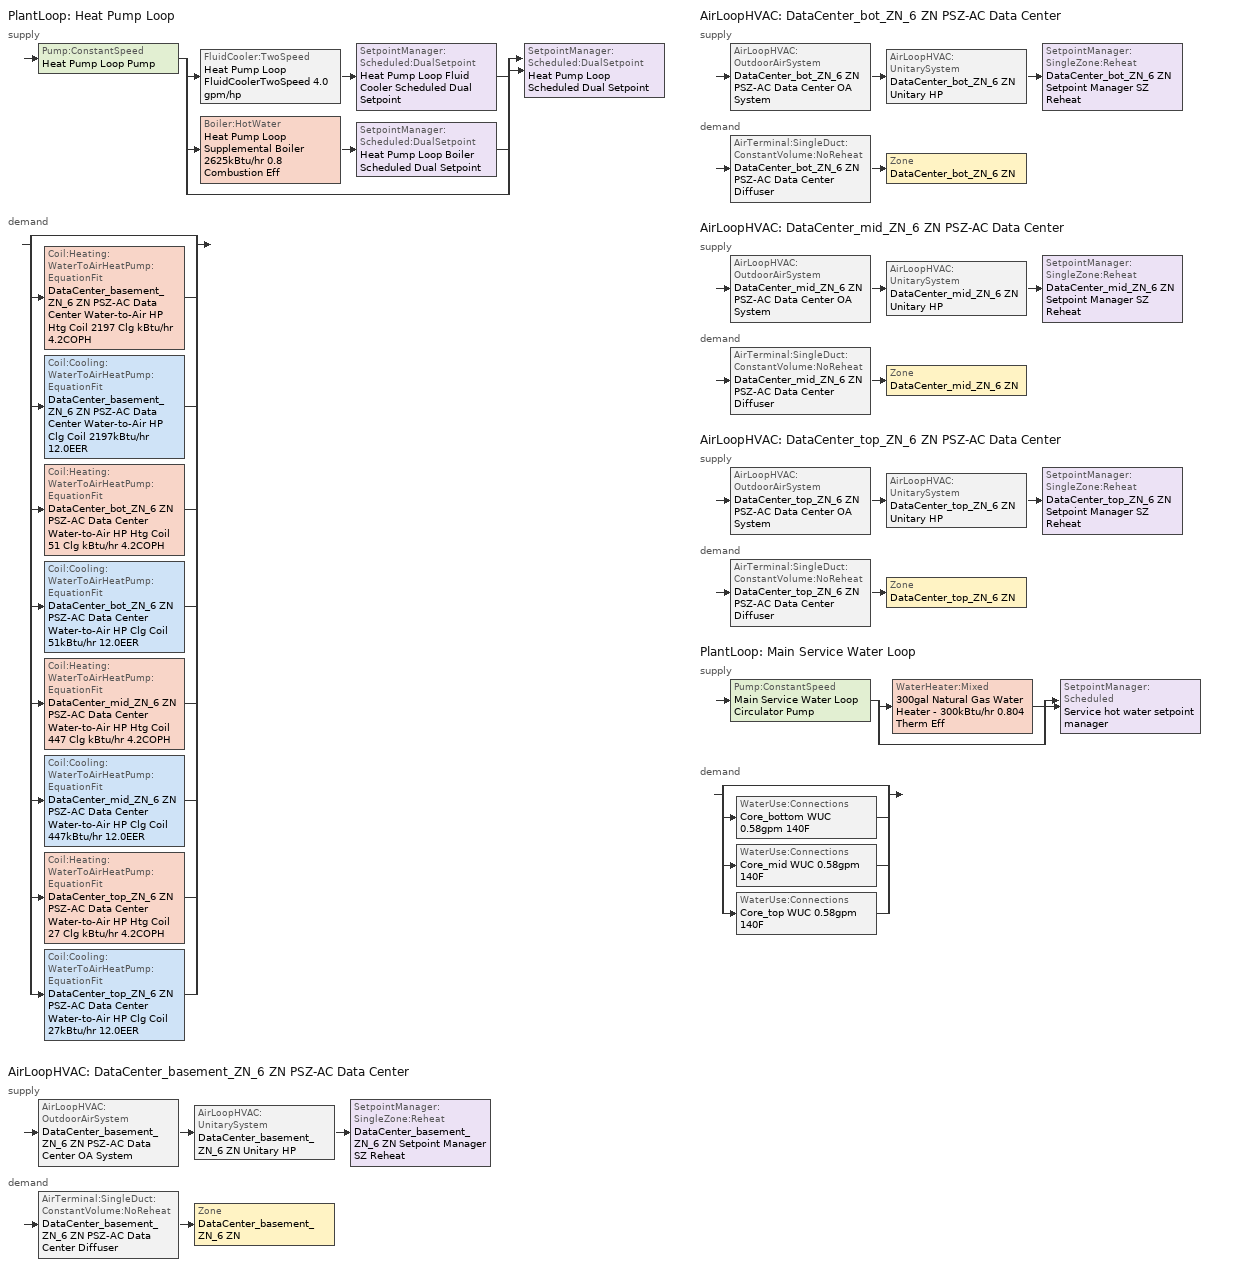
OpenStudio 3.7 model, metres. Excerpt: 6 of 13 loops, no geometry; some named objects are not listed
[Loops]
PlantLoop 'Heat Pump Loop'
 supply: Pump:ConstantSpeed 'Heat Pump Loop Pump' > split
  | FluidCooler:TwoSpeed 'Heat Pump Loop FluidCoolerTwoSpeed 4.0 gpm/hp' > SetpointManager:Scheduled:DualSetpoint 'Heat Pump Loop Fluid Cooler Scheduled Dual Setpoint'
  | Boiler:HotWater 'Heat Pump Loop Supplemental Boiler 2625kBtu/hr 0.8 Combustion Eff' > SetpointManager:Scheduled:DualSetpoint 'Heat Pump Loop Boiler Scheduled Dual Setpoint'
  | bypass
  join > SetpointManager:Scheduled:DualSetpoint 'Heat Pump Loop Scheduled Dual Setpoint'
 demand: split
  | bypass
  | Coil:Heating:WaterToAirHeatPump:EquationFit 'DataCenter_basement_ZN_6 ZN PSZ-AC Data Center Water-to-Air HP Htg Coil 2197 Clg kBtu/hr 4.2COPH'
  | Coil:Cooling:WaterToAirHeatPump:EquationFit 'DataCenter_basement_ZN_6 ZN PSZ-AC Data Center Water-to-Air HP Clg Coil 2197kBtu/hr 12.0EER'
  | Coil:Heating:WaterToAirHeatPump:EquationFit 'DataCenter_bot_ZN_6 ZN PSZ-AC Data Center Water-to-Air HP Htg Coil 51 Clg kBtu/hr 4.2COPH'
  | Coil:Cooling:WaterToAirHeatPump:EquationFit 'DataCenter_bot_ZN_6 ZN PSZ-AC Data Center Water-to-Air HP Clg Coil 51kBtu/hr 12.0EER'
  | Coil:Heating:WaterToAirHeatPump:EquationFit 'DataCenter_mid_ZN_6 ZN PSZ-AC Data Center Water-to-Air HP Htg Coil 447 Clg kBtu/hr 4.2COPH'
  | Coil:Cooling:WaterToAirHeatPump:EquationFit 'DataCenter_mid_ZN_6 ZN PSZ-AC Data Center Water-to-Air HP Clg Coil 447kBtu/hr 12.0EER'
  | Coil:Heating:WaterToAirHeatPump:EquationFit 'DataCenter_top_ZN_6 ZN PSZ-AC Data Center Water-to-Air HP Htg Coil 27 Clg kBtu/hr 4.2COPH'
  | Coil:Cooling:WaterToAirHeatPump:EquationFit 'DataCenter_top_ZN_6 ZN PSZ-AC Data Center Water-to-Air HP Clg Coil 27kBtu/hr 12.0EER'
AirLoopHVAC 'DataCenter_basement_ZN_6 ZN PSZ-AC Data Center'
 supply: AirLoopHVAC:OutdoorAirSystem 'DataCenter_basement_ZN_6 ZN PSZ-AC Data Center OA System' > AirLoopHVAC:UnitarySystem 'DataCenter_basement_ZN_6 ZN Unitary HP' > SetpointManager:SingleZone:Reheat 'DataCenter_basement_ZN_6 ZN Setpoint Manager SZ Reheat'
 demand: AirTerminal:SingleDuct:ConstantVolume:NoReheat 'DataCenter_basement_ZN_6 ZN PSZ-AC Data Center Diffuser' > Zone 'DataCenter_basement_ZN_6 ZN'
AirLoopHVAC 'DataCenter_bot_ZN_6 ZN PSZ-AC Data Center'
 supply: AirLoopHVAC:OutdoorAirSystem 'DataCenter_bot_ZN_6 ZN PSZ-AC Data Center OA System' > AirLoopHVAC:UnitarySystem 'DataCenter_bot_ZN_6 ZN Unitary HP' > SetpointManager:SingleZone:Reheat 'DataCenter_bot_ZN_6 ZN Setpoint Manager SZ Reheat'
 demand: AirTerminal:SingleDuct:ConstantVolume:NoReheat 'DataCenter_bot_ZN_6 ZN PSZ-AC Data Center Diffuser' > Zone 'DataCenter_bot_ZN_6 ZN'
AirLoopHVAC 'DataCenter_mid_ZN_6 ZN PSZ-AC Data Center'
 supply: AirLoopHVAC:OutdoorAirSystem 'DataCenter_mid_ZN_6 ZN PSZ-AC Data Center OA System' > AirLoopHVAC:UnitarySystem 'DataCenter_mid_ZN_6 ZN Unitary HP' > SetpointManager:SingleZone:Reheat 'DataCenter_mid_ZN_6 ZN Setpoint Manager SZ Reheat'
 demand: AirTerminal:SingleDuct:ConstantVolume:NoReheat 'DataCenter_mid_ZN_6 ZN PSZ-AC Data Center Diffuser' > Zone 'DataCenter_mid_ZN_6 ZN'
AirLoopHVAC 'DataCenter_top_ZN_6 ZN PSZ-AC Data Center'
 supply: AirLoopHVAC:OutdoorAirSystem 'DataCenter_top_ZN_6 ZN PSZ-AC Data Center OA System' > AirLoopHVAC:UnitarySystem 'DataCenter_top_ZN_6 ZN Unitary HP' > SetpointManager:SingleZone:Reheat 'DataCenter_top_ZN_6 ZN Setpoint Manager SZ Reheat'
 demand: AirTerminal:SingleDuct:ConstantVolume:NoReheat 'DataCenter_top_ZN_6 ZN PSZ-AC Data Center Diffuser' > Zone 'DataCenter_top_ZN_6 ZN'
PlantLoop 'Main Service Water Loop'
 supply: Pump:ConstantSpeed 'Main Service Water Loop Circulator Pump' > split
  | WaterHeater:Mixed '300gal Natural Gas Water Heater - 300kBtu/hr 0.804 Therm Eff'
  | bypass
  join > SetpointManager:Scheduled 'Service hot water setpoint manager'
 demand: split
  | bypass
  | WaterUse:Connections 'Core_bottom WUC 0.58gpm 140F'
  | WaterUse:Connections 'Core_mid WUC 0.58gpm 140F'
  | WaterUse:Connections 'Core_top WUC 0.58gpm 140F'
[Sizing:Zone] Zone Cooling Design Supply Air Temperature Input Method=SupplyAirTemperature; Zone Cooling Design Supply Air Temperature {C}=12.7778; Zone Cooling Design Supply Air Temperature Difference {deltaC}=11.11; Zone Heating Design Supply Air Temperature Input Method=SupplyAirTemperature; Zone Heating Design Supply Air Temperature Difference {deltaC}=11.11; Zone Cooling Design Supply Air Humidity Ratio {kg-H2O/kg-air}=0.0085; Zone Heating Design Supply Air Humidity Ratio {kg-H2O/kg-air}=0.008; Heating Design Air Flow Method=DesignDay; Account for Dedicated Outdoor Air System=No; Dedicated Outdoor Air System Control Strategy=NeutralSupplyAir; Dedicated Outdoor Air Low Setpoint Temperature for Design {C}=autosize; Dedicated Outdoor Air High Setpoint Temperature for Design {C}=autosize; Zone Load Sizing Method=Sensible Load Only No Latent Load; Zone Latent Cooling Design Supply Air Humidity Ratio Input Method=HumidityRatioDifference; Zone Cooling Design Supply Air Humidity Ratio Difference {kgWater/kgDryAir}=0.005; Zone Latent Heating Design Supply Air Humidity Ratio Input Method=HumidityRatioDifference; Zone Humidification Design Supply Air Humidity Ratio Difference {kgWater/kgDryAir}=0.005
Name | Zone Heating Design Supply Air Temperature {C} | Cooling Design Air Flow Method
Basement ZN | 50 | DesignDayWithLimit
DataCenter_basement_ZN_6 ZN; DataCenter_bot_ZN_6 ZN; DataCenter_mid_ZN_6 ZN; DataCenter_top_ZN_6 ZN | 40 | DesignDay
[Zone equipment]
DataCenter_basement_ZN_6 ZN: DataCenter_basement_ZN_6 ZN PSZ-AC Data Center Diffuser
DataCenter_bot_ZN_6 ZN: DataCenter_bot_ZN_6 ZN PSZ-AC Data Center Diffuser
DataCenter_mid_ZN_6 ZN: DataCenter_mid_ZN_6 ZN PSZ-AC Data Center Diffuser
DataCenter_top_ZN_6 ZN: DataCenter_top_ZN_6 ZN PSZ-AC Data Center Diffuser
[PlantLoop] Minimum Loop Temperature {C}=10; Plant Loop Volume {m3}=Autocalculate
Name | Fluid Type | Glycol Concentration | Maximum Loop Temperature {C} | Load Distribution Scheme
Heat Pump Loop | EthyleneGlycol | 40 | 35 | SequentialLoad
Main Service Water Loop |  | 0 | 60 | Optimal
[Sizing:Plant] Loop Type=Heating; Sizing Option=NonCoincident; Zone Timesteps in Averaging Window=1; Coincident Sizing Factor Mode=None
Name | Design Loop Exit Temperature {C} | Loop Design Temperature Difference {deltaC}
Heat Pump Loop | 39 | 11
Main Service Water Loop | 60 | 5
[SetpointManager:Scheduled]
Service hot water setpoint manager: Control Variable=Temperature; Schedule=Service Water Loop Temp - 140F; Setpoint Node or NodeList=Main Service Water Loop Supply Outlet Node
[Boiler:HotWater]
Heat Pump Loop Supplemental Boiler 2625kBtu/hr 0.8 Combustion Eff: Fuel Type=NaturalGas; Nominal Thermal Efficiency=0.793; Efficiency Curve Temperature Evaluation Variable=LeavingBoiler; Normalized Boiler Efficiency Curve=Boiler with No Minimum Turndown; Minimum Part Load Ratio=0; Maximum Part Load Ratio=1.2; Optimum Part Load Ratio=1; Water Outlet Upper Temperature Limit {C}=95; Boiler Flow Mode=ConstantFlow; On Cycle Parasitic Electric Load {W}=0; Off Cycle Parasitic Fuel Load {W}=0; Sizing Factor=1
[Pump:ConstantSpeed] Rated Flow Rate {m3/s}=autosize; Rated Power Consumption {W}=autosize; Fraction of Motor Inefficiencies to Fluid Stream=0; Pump Control Type=Intermittent; Design Power Sizing Method=PowerPerFlowPerPressure; Design Electric Power per Unit Flow Rate {W/(m3/s)}=348701.1; Design Shaft Power per Unit Flow Rate per Unit Head {W-s/m3-Pa}=1.28205
Name | Rated Pump Head {Pa} | Motor Efficiency
Heat Pump Loop Pump | 179344 | 0.895
Main Service Water Loop Circulator Pump | 29891 | 0.528571
[AirLoopHVAC] Availability Schedule=Always On Discrete; Design Supply Air Flow Rate {m3/s}=autosize; Design Return Air Flow Fraction of Supply Air Flow=1
DataCenter_basement_ZN_6 ZN PSZ-AC Data Center; DataCenter_bot_ZN_6 ZN PSZ-AC Data Center; DataCenter_mid_ZN_6 ZN PSZ-AC Data Center; DataCenter_top_ZN_6 ZN PSZ-AC Data Center
[Sizing:System] Type of Load to Size On=Sensible; Design Outdoor Air Flow Rate {m3/s}=Autosize; Central Heating Maximum System Air Flow Ratio=1; Preheat Design Temperature {C}=7.22222; Preheat Design Humidity Ratio {kg-H2O/kg-Air}=0.008; Precool Design Temperature {C}=12.7778; Precool Design Humidity Ratio {kg-H2O/kg-Air}=0.008; Central Cooling Design Supply Air Temperature {C}=12.7778; Central Heating Design Supply Air Temperature {C}=40; Sizing Option=Coincident; 100% Outdoor Air in Cooling=No; 100% Outdoor Air in Heating=No; Central Cooling Design Supply Air Humidity Ratio {kg-H2O/kg-Air}=0.0085; Central Heating Design Supply Air Humidity Ratio {kg-H2O/kg-Air}=0.008; Cooling Design Air Flow Method=DesignDay; Heating Design Air Flow Method=DesignDay; System Outdoor Air Method=ZoneSum; Zone Maximum Outdoor Air Fraction=1; Cooling Supply Air Flow Rate Per Floor Area {m3/s-m2}=0.00996765; Cooling Fraction of Autosized Cooling Supply Air Flow Rate=1; Cooling Supply Air Flow Rate Per Unit Cooling Capacity {m3/s-W}=3.94755e-05; Heating Supply Air Flow Rate Per Floor Area {m3/s-m2}=0.00996765; Heating Fraction of Autosized Heating Supply Air Flow Rate=1; Heating Fraction of Autosized Cooling Supply Air Flow Rate=1; Heating Supply Air Flow Rate Per Unit Heating Capacity {m3/s-W}=3.15882e-05; Cooling Design Capacity Method=CoolingDesignCapacity; Cooling Design Capacity {W}=autosize; Cooling Design Capacity Per Floor Area {W/m2}=234.7; Fraction of Autosized Cooling Design Capacity=1; Heating Design Capacity Method=HeatingDesignCapacity; Heating Design Capacity {W}=autosize; Heating Design Capacity Per Floor Area {W/m2}=157; Fraction of Autosized Heating Design Capacity=1; Central Cooling Capacity Control Method=OnOff; Occupant Diversity=autosize
DataCenter_basement_ZN_6 ZN PSZ-AC Data Center; DataCenter_bot_ZN_6 ZN PSZ-AC Data Center; DataCenter_mid_ZN_6 ZN PSZ-AC Data Center; DataCenter_top_ZN_6 ZN PSZ-AC Data Center
[Controller:OutdoorAir] Minimum Outdoor Air Flow Rate {m3/s}=autosize; Maximum Outdoor Air Flow Rate {m3/s}=Autosize; Economizer Control Type=NoEconomizer; Economizer Control Action Type=ModulateFlow; Economizer Maximum Limit Dry-Bulb Temperature {C}=28; Economizer Maximum Limit Enthalpy {J/kg}=64000; Lockout Type=LockoutWithCompressor; Minimum Limit Type=FixedMinimum; High Humidity Control=No; Heat Recovery Bypass Control Type=BypassWhenWithinEconomizerLimits; Economizer Operation Staging=InterlockedWithMechanicalCooling
Name | Minimum Outdoor Air Schedule | Controller Mechanical Ventilation
DataCenter_basement_ZN_6 ZN PSZ-AC Data Center OA System Controller | DataCenter_basement_ZN_6 ZN PSZ-AC Data Center Occ Sch | Controller Mechanical Ventilation 1
DataCenter_bot_ZN_6 ZN PSZ-AC Data Center OA System Controller | DataCenter_bot_ZN_6 ZN PSZ-AC Data Center Occ Sch | Controller Mechanical Ventilation 2
DataCenter_mid_ZN_6 ZN PSZ-AC Data Center OA System Controller | DataCenter_mid_ZN_6 ZN PSZ-AC Data Center Occ Sch | Controller Mechanical Ventilation 3
DataCenter_top_ZN_6 ZN PSZ-AC Data Center OA System Controller | DataCenter_top_ZN_6 ZN PSZ-AC Data Center Occ Sch | Controller Mechanical Ventilation 4
[Controller:MechanicalVentilation] Availability Schedule=Always On Discrete
Controller Mechanical Ventilation 1; Controller Mechanical Ventilation 2; Controller Mechanical Ventilation 3; Controller Mechanical Ventilation 4
[AirLoopHVAC:OutdoorAirSystem]
Name | Controller
DataCenter_basement_ZN_6 ZN PSZ-AC Data Center OA System | DataCenter_basement_ZN_6 ZN PSZ-AC Data Center OA System Controller
DataCenter_bot_ZN_6 ZN PSZ-AC Data Center OA System | DataCenter_bot_ZN_6 ZN PSZ-AC Data Center OA System Controller
DataCenter_mid_ZN_6 ZN PSZ-AC Data Center OA System | DataCenter_mid_ZN_6 ZN PSZ-AC Data Center OA System Controller
DataCenter_top_ZN_6 ZN PSZ-AC Data Center OA System | DataCenter_top_ZN_6 ZN PSZ-AC Data Center OA System Controller
[SetpointManager:Scheduled:DualSetpoint] High Setpoint Schedule=Heat Pump Loop High Temp - 87F; Low Setpoint Schedule=Heat Pump Loop Low Temp - 67F
Name | Setpoint Node or NodeList
Heat Pump Loop Scheduled Dual Setpoint | Heat Pump Loop Supply Outlet Node
Heat Pump Loop Fluid Cooler Scheduled Dual Setpoint | Heat Pump Loop FluidCoolerTwoSpeed 4.0 gpm/hp Outlet Water Node
Heat Pump Loop Boiler Scheduled Dual Setpoint | Heat Pump Loop Supplemental Boiler 2625kBtu/hr 0.8 Combustion Eff Outlet Water Node
[FluidCooler:TwoSpeed]
Heat Pump Loop FluidCoolerTwoSpeed 4.0 gpm/hp: Performance Input Method=UFactorTimesAreaAndDesignWaterFlowRate; High Fan Speed U-factor Times Area Value {W/K}=autosize; Low Fan Speed U-factor Times Area Value {W/K}=autosize; Low Fan Speed U-Factor Times Area Sizing Factor=0.6; High Speed Nominal Capacity {W}=58601; Low Speed Nominal Capacity {W}=28601; Low Speed Nominal Capacity Sizing Factor=0.5; Design Entering Water Temperature {C}=51.67; Design Entering Air Temperature {C}=35; Design Entering Air Wet-bulb Temperature {C}=25.6; Design Water Flow Rate {m3/s}=autosize; High Fan Speed Air Flow Rate {m3/s}=autosize; High Fan Speed Fan Power {W}=52781; Low Fan Speed Air Flow Rate {m3/s}=autosize; Low Fan Speed Air Flow Rate Sizing Factor=0.5; Low Fan Speed Fan Power {W}=15834.3; Low Fan Speed Fan Power Sizing Factor=0.16
[SetpointManager:SingleZone:Reheat] Minimum Supply Air Temperature {C}=12.7778; Maximum Supply Air Temperature {C}=40
Name | Control Zone | Setpoint Node or NodeList
DataCenter_basement_ZN_6 ZN Setpoint Manager SZ Reheat | DataCenter_basement_ZN_6 ZN | DataCenter_basement_ZN_6 ZN PSZ-AC Data Center Supply Outlet Node
DataCenter_bot_ZN_6 ZN Setpoint Manager SZ Reheat | DataCenter_bot_ZN_6 ZN | DataCenter_bot_ZN_6 ZN PSZ-AC Data Center Supply Outlet Node
DataCenter_mid_ZN_6 ZN Setpoint Manager SZ Reheat | DataCenter_mid_ZN_6 ZN | DataCenter_mid_ZN_6 ZN PSZ-AC Data Center Supply Outlet Node
DataCenter_top_ZN_6 ZN Setpoint Manager SZ Reheat | DataCenter_top_ZN_6 ZN | DataCenter_top_ZN_6 ZN PSZ-AC Data Center Supply Outlet Node
[Fan:OnOff] Availability Schedule=Always On Discrete; Maximum Flow Rate {m3/s}=autosize; Motor In Airstream Fraction=1
Name | Fan Total Efficiency | Pressure Rise {Pa} | Motor Efficiency | Fan Power Ratio Function of Speed Ratio Curve | Fan Efficiency Ratio Function of Speed Ratio Curve
DataCenter_basement_ZN_6 ZN PSZ-AC Data Center Fan | 0.6045 | 1018.77 | 0.93 | Fan On Off Power Curve | Fan On Off Efficiency Curve
DataCenter_bot_ZN_6 ZN PSZ-AC Data Center Fan | 0.53625 | 622.722 | 0.825 | Fan On Off Power Curve 1 | Fan On Off Efficiency Curve 1
DataCenter_mid_ZN_6 ZN PSZ-AC Data Center Fan | 0.58175 | 1110.94 | 0.895 | Fan On Off Power Curve 2 | Fan On Off Efficiency Curve 2
DataCenter_top_ZN_6 ZN PSZ-AC Data Center Fan | 0.53625 | 622.722 | 0.825 | Fan On Off Power Curve 3 | Fan On Off Efficiency Curve 3
[Coil:Heating:WaterToAirHeatPump:EquationFit] Rated Heating Coefficient of Performance {W/W}=4.2; Rated Entering Water Temperature {C}=20; Rated Entering Air Dry-Bulb Temperature {C}=20; Ratio of Rated Heating Capacity to Rated Cooling Capacity=1; Heating Capacity Curve=Water to Air Heat Pump Heating Capacity Curve; Heating Power Consumption Curve=Water to Air Heat Pump Heating Power Consumption Curve; Part Load Fraction Correlation Curve=Water to Air Heat Pump Part Load Fraction Correlation Curve
DataCenter_basement_ZN_6 ZN PSZ-AC Data Center Water-to-Air HP Htg Coil 2197 Clg kBtu/hr 4.2COPH; DataCenter_bot_ZN_6 ZN PSZ-AC Data Center Water-to-Air HP Htg Coil 51 Clg kBtu/hr 4.2COPH; DataCenter_mid_ZN_6 ZN PSZ-AC Data Center Water-to-Air HP Htg Coil 447 Clg kBtu/hr 4.2COPH; DataCenter_top_ZN_6 ZN PSZ-AC Data Center Water-to-Air HP Htg Coil 27 Clg kBtu/hr 4.2COPH
[Coil:Cooling:WaterToAirHeatPump:EquationFit] Rated Cooling Coefficient of Performance {W/W}=4.13279; Rated Entering Water Temperature {C}=30; Rated Entering Air Dry-Bulb Temperature {C}=27; Rated Entering Air Wet-Bulb Temperature {C}=19; Total Cooling Capacity Curve=Water to Air Heat Pump Total Cooling Capacity Curve; Sensible Cooling Capacity Curve=Water to Air Heat Pump Sensible Cooling Capacity Curve; Cooling Power Consumption Curve=Water to Air Heat Pump Cooling Power Consumption Curve; Part Load Fraction Correlation Curve=Water to Air Heat Pump Part Load Fraction Correlation Curve; Maximum Cycling Rate {cycles/hr}=2.5; Latent Capacity Time Constant {s}=60; Fan Delay Time {s}=60
DataCenter_basement_ZN_6 ZN PSZ-AC Data Center Water-to-Air HP Clg Coil 2197kBtu/hr 12.0EER; DataCenter_bot_ZN_6 ZN PSZ-AC Data Center Water-to-Air HP Clg Coil 51kBtu/hr 12.0EER; DataCenter_mid_ZN_6 ZN PSZ-AC Data Center Water-to-Air HP Clg Coil 447kBtu/hr 12.0EER; DataCenter_top_ZN_6 ZN PSZ-AC Data Center Water-to-Air HP Clg Coil 27kBtu/hr 12.0EER
[Coil:Heating:Electric] Availability Schedule=Always On Discrete; Efficiency=1
DataCenter_basement_ZN_6 ZN PSZ-AC Data Center Electric Backup Htg Coil; DataCenter_bot_ZN_6 ZN PSZ-AC Data Center Electric Backup Htg Coil; DataCenter_mid_ZN_6 ZN PSZ-AC Data Center Electric Backup Htg Coil; DataCenter_top_ZN_6 ZN PSZ-AC Data Center Electric Backup Htg Coil
[AirLoopHVAC:UnitarySystem] Control Type=Load; Dehumidification Control Type=None; Fan Placement=BlowThrough; Supply Air Fan Operating Mode Schedule=Always On Discrete; DX Heating Coil Sizing Ratio=1; Use DOAS DX Cooling Coil=No; DOAS DX Cooling Coil Leaving Minimum Air Temperature {C}=2; Latent Load Control=SensibleOnlyLoadControl; Supply Air Flow Rate Method During Cooling Operation=SupplyAirFlowRate; Supply Air Flow Rate During Cooling Operation {m3/s}=Autosize; Supply Air Flow Rate Method During Heating Operation=SupplyAirFlowRate; Supply Air Flow Rate During Heating Operation {m3/s}=Autosize; Supply Air Flow Rate Method When No Cooling or Heating is Required=None; Maximum Supply Air Temperature {C}=80; Maximum Outdoor Dry-Bulb Temperature for Supplemental Heater Operation {C}=4.44444; Ancilliary On-Cycle Electric Power {W}=0; Ancilliary Off-Cycle Electric Power {W}=0
Name | Controlling Zone or Thermostat Location | Supply Fan | Heating Coil | Cooling Coil | Supplemental Heating Coil
DataCenter_basement_ZN_6 ZN Unitary HP | DataCenter_basement_ZN_6 ZN | DataCenter_basement_ZN_6 ZN PSZ-AC Data Center Fan | DataCenter_basement_ZN_6 ZN PSZ-AC Data Center Water-to-Air HP Htg Coil 2197 Clg kBtu/hr 4.2COPH | DataCenter_basement_ZN_6 ZN PSZ-AC Data Center Water-to-Air HP Clg Coil 2197kBtu/hr 12.0EER | DataCenter_basement_ZN_6 ZN PSZ-AC Data Center Electric Backup Htg Coil
DataCenter_bot_ZN_6 ZN Unitary HP | DataCenter_bot_ZN_6 ZN | DataCenter_bot_ZN_6 ZN PSZ-AC Data Center Fan | DataCenter_bot_ZN_6 ZN PSZ-AC Data Center Water-to-Air HP Htg Coil 51 Clg kBtu/hr 4.2COPH | DataCenter_bot_ZN_6 ZN PSZ-AC Data Center Water-to-Air HP Clg Coil 51kBtu/hr 12.0EER | DataCenter_bot_ZN_6 ZN PSZ-AC Data Center Electric Backup Htg Coil
DataCenter_mid_ZN_6 ZN Unitary HP | DataCenter_mid_ZN_6 ZN | DataCenter_mid_ZN_6 ZN PSZ-AC Data Center Fan | DataCenter_mid_ZN_6 ZN PSZ-AC Data Center Water-to-Air HP Htg Coil 447 Clg kBtu/hr 4.2COPH | DataCenter_mid_ZN_6 ZN PSZ-AC Data Center Water-to-Air HP Clg Coil 447kBtu/hr 12.0EER | DataCenter_mid_ZN_6 ZN PSZ-AC Data Center Electric Backup Htg Coil
DataCenter_top_ZN_6 ZN Unitary HP | DataCenter_top_ZN_6 ZN | DataCenter_top_ZN_6 ZN PSZ-AC Data Center Fan | DataCenter_top_ZN_6 ZN PSZ-AC Data Center Water-to-Air HP Htg Coil 27 Clg kBtu/hr 4.2COPH | DataCenter_top_ZN_6 ZN PSZ-AC Data Center Water-to-Air HP Clg Coil 27kBtu/hr 12.0EER | DataCenter_top_ZN_6 ZN PSZ-AC Data Center Electric Backup Htg Coil
[AirTerminal:SingleDuct:ConstantVolume:NoReheat] Availability Schedule=Always On Discrete; Maximum Air Flow Rate {m3/s}=AutoSize
DataCenter_basement_ZN_6 ZN PSZ-AC Data Center Diffuser; DataCenter_bot_ZN_6 ZN PSZ-AC Data Center Diffuser; DataCenter_mid_ZN_6 ZN PSZ-AC Data Center Diffuser; DataCenter_top_ZN_6 ZN PSZ-AC Data Center Diffuser
[WaterHeater:Mixed]
300gal Natural Gas Water Heater - 300kBtu/hr 0.804 Therm Eff: Tank Volume {m3}=1.13562; Setpoint Temperature Schedule=Service Water Loop Temp - 140F; Deadband Temperature Difference {deltaC}=2; Maximum Temperature Limit {C}=60; Heater Control Type=Cycle; Heater Maximum Capacity {W}=87921.3; Heater Fuel Type=NaturalGas; Heater Thermal Efficiency=0.803984; Off Cycle Parasitic Fuel Consumption Rate {W}=8376.58; Off Cycle Parasitic Fuel Type=NaturalGas; Off Cycle Parasitic Heat Fraction to Tank=0; On Cycle Parasitic Fuel Consumption Rate {W}=8376.58; On Cycle Parasitic Fuel Type=NaturalGas; On Cycle Parasitic Heat Fraction to Tank=0; Ambient Temperature Indicator=ThermalZone; Ambient Temperature Thermal Zone=Basement ZN; Off Cycle Loss Coefficient to Ambient Temperature {W/K}=11.2595; On Cycle Loss Coefficient to Ambient Temperature {W/K}=11.2595; Use Side Effectiveness=1; Source Side Effectiveness=1; Use Side Design Flow Rate {m3/s}=autosize; Source Side Design Flow Rate {m3/s}=autosize; Indirect Water Heating Recovery Time {hr}=1.5; Source Side Flow Control Mode=IndirectHeatPrimarySetpoint
[WaterHeater:Sizing]
300gal Natural Gas Water Heater - 300kBtu/hr 0.804 Therm Eff: Design Mode=PeakDraw; Time Storage Can Meet Peak Draw {hr}=0.538503; Time for Tank Recovery {hr}=0; Nominal Tank Volume for Autosizing Plant Connections {m3}=1
[WaterUse:Equipment:Definition] Peak Flow Rate {m3/s}=3.65923e-05; Target Temperature Schedule=Mixed Water At Faucet Temp - 140F; Sensible Fraction Schedule=Fraction Sensible - 0.2; Latent Fraction Schedule=Fraction Latent - 0.05
Main 0.58gpm 140F; Main 0.58gpm 140F 1; Main 0.58gpm 140F 2
[WaterUse:Equipment] Flow Rate Fraction Schedule=OfficeLarge BLDG_SWH_SCH
Name | Water Use Equipment Definition | Space
Core_bottom Service Water Use 0.58gpm 140F | Main 0.58gpm 140F | Core_bottom
Core_mid Service Water Use 0.58gpm 140F | Main 0.58gpm 140F 1 | Core_mid
Core_top Service Water Use 0.58gpm 140F | Main 0.58gpm 140F 2 | Core_top
[WaterUse:Connections] Drain Water Heat Exchanger Type=None; Drain Water Heat Exchanger Destination=Plant
Name | Water Use Equipment Name 1
Core_bottom WUC 0.58gpm 140F | Core_bottom Service Water Use 0.58gpm 140F
Core_mid WUC 0.58gpm 140F | Core_mid Service Water Use 0.58gpm 140F
Core_top WUC 0.58gpm 140F | Core_top Service Water Use 0.58gpm 140F
[Schedule:Constant]
Always On Discrete: Value=1
[Schedule:Ruleset]
Heat Pump Loop High Temp - 87F: Default Day Schedule=Heat Pump Loop High Temp - 87F Default
Heat Pump Loop Low Temp - 67F: Default Day Schedule=Heat Pump Loop Low Temp - 67F Default
Service Water Loop Temp - 140F: Default Day Schedule=Service Water Loop Temp - 140F Default
OfficeLarge BLDG_SWH_SCH: Default Day Schedule=OfficeLarge BLDG_SWH_SCH Default; Summer Design Day Schedule=OfficeLarge BLDG_SWH_SCH Summer Design Day; Winter Design Day Schedule=OfficeLarge BLDG_SWH_SCH Winter Design Day
Fraction Sensible - 0.2: Default Day Schedule=Fraction Sensible - 0.2 Default
Fraction Latent - 0.05: Default Day Schedule=Fraction Latent - 0.05 Default
Mixed Water At Faucet Temp - 140F: Default Day Schedule=Mixed Water At Faucet Temp - 140F Default
DataCenter_basement_ZN_6 ZN PSZ-AC Data Center Occ Sch: Default Day Schedule=DataCenter_basement_ZN_6 ZN PSZ-AC Data Center Occ Sch Default
DataCenter_bot_ZN_6 ZN PSZ-AC Data Center Occ Sch: Default Day Schedule=DataCenter_bot_ZN_6 ZN PSZ-AC Data Center Occ Sch Default
DataCenter_mid_ZN_6 ZN PSZ-AC Data Center Occ Sch: Default Day Schedule=DataCenter_mid_ZN_6 ZN PSZ-AC Data Center Occ Sch Default
DataCenter_top_ZN_6 ZN PSZ-AC Data Center Occ Sch: Default Day Schedule=DataCenter_top_ZN_6 ZN PSZ-AC Data Center Occ Sch Default
[Schedule:Day]
Heat Pump Loop High Temp - 87F Default: 24, 0, 30.5556
Heat Pump Loop Low Temp - 67F Default: 24, 0, 19.4444
Service Water Loop Temp - 140F Default; Mixed Water At Faucet Temp - 140F Default: 24, 0, 60
OfficeLarge BLDG_SWH_SCH Default: No, 6, 0, 0, 7, 0, 0.07, 11, 0, 0.04, 13, 0, 0.06, 14, 0, 0.09, 15, 0, 0.06, 21, 0, 0.04, 22, 0, 0.07, 24, 0, 0.04
OfficeLarge BLDG_SWH_SCH Summer Design Day; OfficeLarge BLDG_SWH_SCH SmrDsn|Wkdy Day: No, 6, 0, 0, 7, 0, 0.07, 8, 0, 0.19, 9, 0, 0.35, 10, 0, 0.38, 11, 0, 0.39, 12, 0, 0.47, 13, 0, 0.57, 14, 0, 0.54, 15, 0, 0.34, 16, 0, 0.33, 17, 0, 0.44, 18, 0, 0.26, 19, 0, 0.21, 20, 0, 0.15, 21, 0, 0.17, 22, 0, 0.08, 24, 0, 0.05
OfficeLarge BLDG_SWH_SCH Winter Design Day; OfficeLarge BLDG_SWH_SCH WntrDsn|Sat Day: No, 6, 0, 0, 7, 0, 0.07, 8, 0, 0.11, 9, 0, 0.15, 10, 0, 0.21, 11, 0, 0.19, 12, 0, 0.23, 13, 0, 0.2, 14, 0, 0.19, 15, 0, 0.15, 16, 0, 0.13, 17, 0, 0.14, 21, 0, 0.07, 22, 0, 0.09, 24, 0, 0.05
Fraction Sensible - 0.2 Default: 24, 0, 0.2
Fraction Latent - 0.05 Default: 24, 0, 0.05
DataCenter_basement_ZN_6 ZN PSZ-AC Data Center Occ Sch Default; DataCenter_bot_ZN_6 ZN PSZ-AC Data Center Occ Sch Default; DataCenter_mid_ZN_6 ZN PSZ-AC Data Center Occ Sch Default; DataCenter_top_ZN_6 ZN PSZ-AC Data Center Occ Sch Default: 24, 0, 0
[Schedule:Rule] Schedule Ruleset=OfficeLarge BLDG_SWH_SCH; Date Specification Type=DateRange; Start Month=1; Start Day=1; End Month=12; End Day=31
Name | Rule Order | Day Schedule | Apply Monday | Apply Tuesday | Apply Wednesday | Apply Thursday | Apply Friday | Apply Saturday
Schedule Rule 27 | 1 | OfficeLarge BLDG_SWH_SCH SmrDsn|Wkdy Day | Yes | Yes | Yes | Yes | Yes
Schedule Rule 28 | 0 | OfficeLarge BLDG_SWH_SCH WntrDsn|Sat Day |  |  |  |  |  | Yes
[Curve:Cubic] Minimum Value of x=0
Name | Coefficient1 Constant | Coefficient2 x | Coefficient3 x**2 | Coefficient4 x**3 | Maximum Value of x
Fan On Off Efficiency Curve; Fan On Off Efficiency Curve 1; Fan On Off Efficiency Curve 2; Fan On Off Efficiency Curve 3 | 1 | 0 | 0 | 0 | 1
Boiler with No Minimum Turndown | 0.7463 | 1.3196 | -2.2154 | 1.1674 | 1.3
[Curve:Exponent] Coefficient1 Constant=1; Coefficient2 Constant=0; Coefficient3 Constant=0; Minimum Value of x=0; Maximum Value of x=1
Fan On Off Power Curve; Fan On Off Power Curve 1; Fan On Off Power Curve 2; Fan On Off Power Curve 3
[Curve:QuadLinear] Minimum Value of w {BasedOnField A2}=-100; Maximum Value of w {BasedOnField A2}=100; Minimum Value of x {BasedOnField A3}=-100; Maximum Value of x {BasedOnField A3}=100; Minimum Value of y {BasedOnField A4}=0; Maximum Value of y {BasedOnField A4}=100; Minimum Value of z {BasedOnField A5}=0; Maximum Value of z {BasedOnField A5}=100
Name | Coefficient1 Constant | Coefficient2 w | Coefficient3 x | Coefficient4 y | Coefficient5 z
Water to Air Heat Pump Heating Capacity Curve | 0.237847 | -3.35824 | 3.8064 | 0.1792 | 0.128607
Water to Air Heat Pump Heating Power Consumption Curve | -3.79176 | 3.38799 | 1.50226 | -0.177654 | -0.10308
Water to Air Heat Pump Total Cooling Capacity Curve | -4.30267 | 7.18537 | -2.23947 | 0.139996 | 0.10266
Water to Air Heat Pump Cooling Power Consumption Curve | -5.67776 | 0.438988 | 5.84528 | 0.141606 | -0.168728
[Curve:Linear]
Water to Air Heat Pump Part Load Fraction Correlation Curve: Coefficient1 Constant=0.833746; Coefficient2 x=0.166254; Minimum Value of x=0; Maximum Value of x=1; Minimum Curve Output=0; Maximum Curve Output=1
[Curve:QuintLinear]
Water to Air Heat Pump Sensible Cooling Capacity Curve: Coefficient1 Constant=6.00194; Coefficient2 v=22.6301; Coefficient3 w=-26.7961; Coefficient4 x=-1.72375; Coefficient5 y=0.490645; Coefficient6 z=0.0693119; Minimum Value of v {BasedOnField A2}=-100; Maximum Value of v {BasedOnField A2}=100; Minimum Value of w {BasedOnField A2}=-100; Maximum Value of w {BasedOnField A2}=100; Minimum Value of x {BasedOnField A3}=-100; Maximum Value of x {BasedOnField A3}=100; Minimum Value of y {BasedOnField A4}=0; Maximum Value of y {BasedOnField A4}=100; Minimum Value of z {BasedOnField A5}=0; Maximum Value of z {BasedOnField A5}=100
